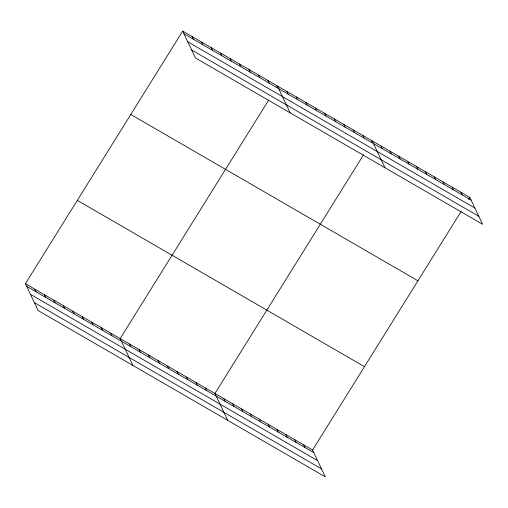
<?xml version="1.0" encoding="UTF-8"?>
<svg xmlns="http://www.w3.org/2000/svg" width="508" height="508" viewBox="0 0 508 508"><rect width="100%" height="100%" fill="white"/><g stroke="black" fill="none" stroke-linecap="round" stroke-linejoin="round"><path stroke-width="0.76" d="M25.4 283.712L312.572 450.031L325.317 476.879L38.151 310.559L25.4 283.712L182.683 31.121L469.849 197.441L482.6 224.288L195.428 57.969L182.683 31.121M268.796 99.898L120.167 338.595L132.918 365.442M276.625 87.325L277.444 86.004L290.195 112.852M363.563 154.781L214.935 393.484L227.679 420.332M371.386 142.215L372.212 140.894L384.962 167.742M312.572 450.031L461.2 211.334M468.617 199.428L469.849 197.441M183.934 33.763L471.106 200.089M187.731 41.751L474.897 208.077M191.637 49.981L478.809 216.306M130.778 114.471L417.951 280.797M77.305 200.355L364.471 366.674M26.657 286.353L313.823 452.679M30.448 294.342L317.621 460.661M34.354 302.571L321.526 468.897M460.972 192.297L462.229 194.945M452.101 187.16L453.352 189.801M443.224 182.016L444.481 184.664M434.346 176.879L435.604 179.521M425.469 171.736L426.726 174.384M416.592 166.599L417.849 169.24M407.714 161.455L408.972 164.103M398.844 156.312L400.094 158.96M389.966 151.174L391.224 153.816M381.089 146.031L382.346 148.679M362.737 135.401L363.995 138.049M353.257 129.915L354.514 132.556M343.783 124.428L345.04 127.07M334.308 118.936L335.559 121.583M324.828 113.449L326.085 116.091M315.354 107.963L316.611 110.604M305.88 102.47L307.13 105.118M296.399 96.984L297.656 99.625M286.925 91.491L288.182 94.139M267.97 80.518L269.227 83.16M258.496 75.025L259.747 77.673M249.015 69.539L250.273 72.187M239.541 64.052L240.798 66.694M230.061 58.56L231.318 61.208M220.586 53.073L221.844 55.721M211.112 47.587L212.363 50.228M201.632 42.094L202.889 44.742M192.157 36.608L193.415 39.249M303.695 444.887L304.952 447.535M294.818 439.75L296.075 442.392M285.94 434.607L287.198 437.255M277.063 429.47L278.321 432.111M268.192 424.326L269.443 426.974M259.315 419.189L260.572 421.83M250.438 414.045L251.695 416.687M241.56 408.902L242.818 411.55M232.683 403.765L233.94 406.406M223.806 398.621L225.063 401.269M205.454 387.991L206.712 390.639M195.98 382.505L197.237 385.147M186.499 377.019L187.757 379.66M177.025 371.526L178.283 374.174M167.551 366.039L168.808 368.681M158.071 360.547L159.328 363.195M148.596 355.06L149.854 357.708M139.122 349.574L140.373 352.215M129.642 344.081L130.899 346.729M110.687 333.108L111.944 335.75M101.213 327.616L102.47 330.264M91.738 322.129L92.989 324.777M82.258 316.643L83.515 319.284M72.784 311.15L74.041 313.798M63.309 305.664L64.56 308.312M53.829 300.177L55.086 302.819M44.355 294.684L45.612 297.332M34.874 289.198L36.132 291.84"/></g></svg>
